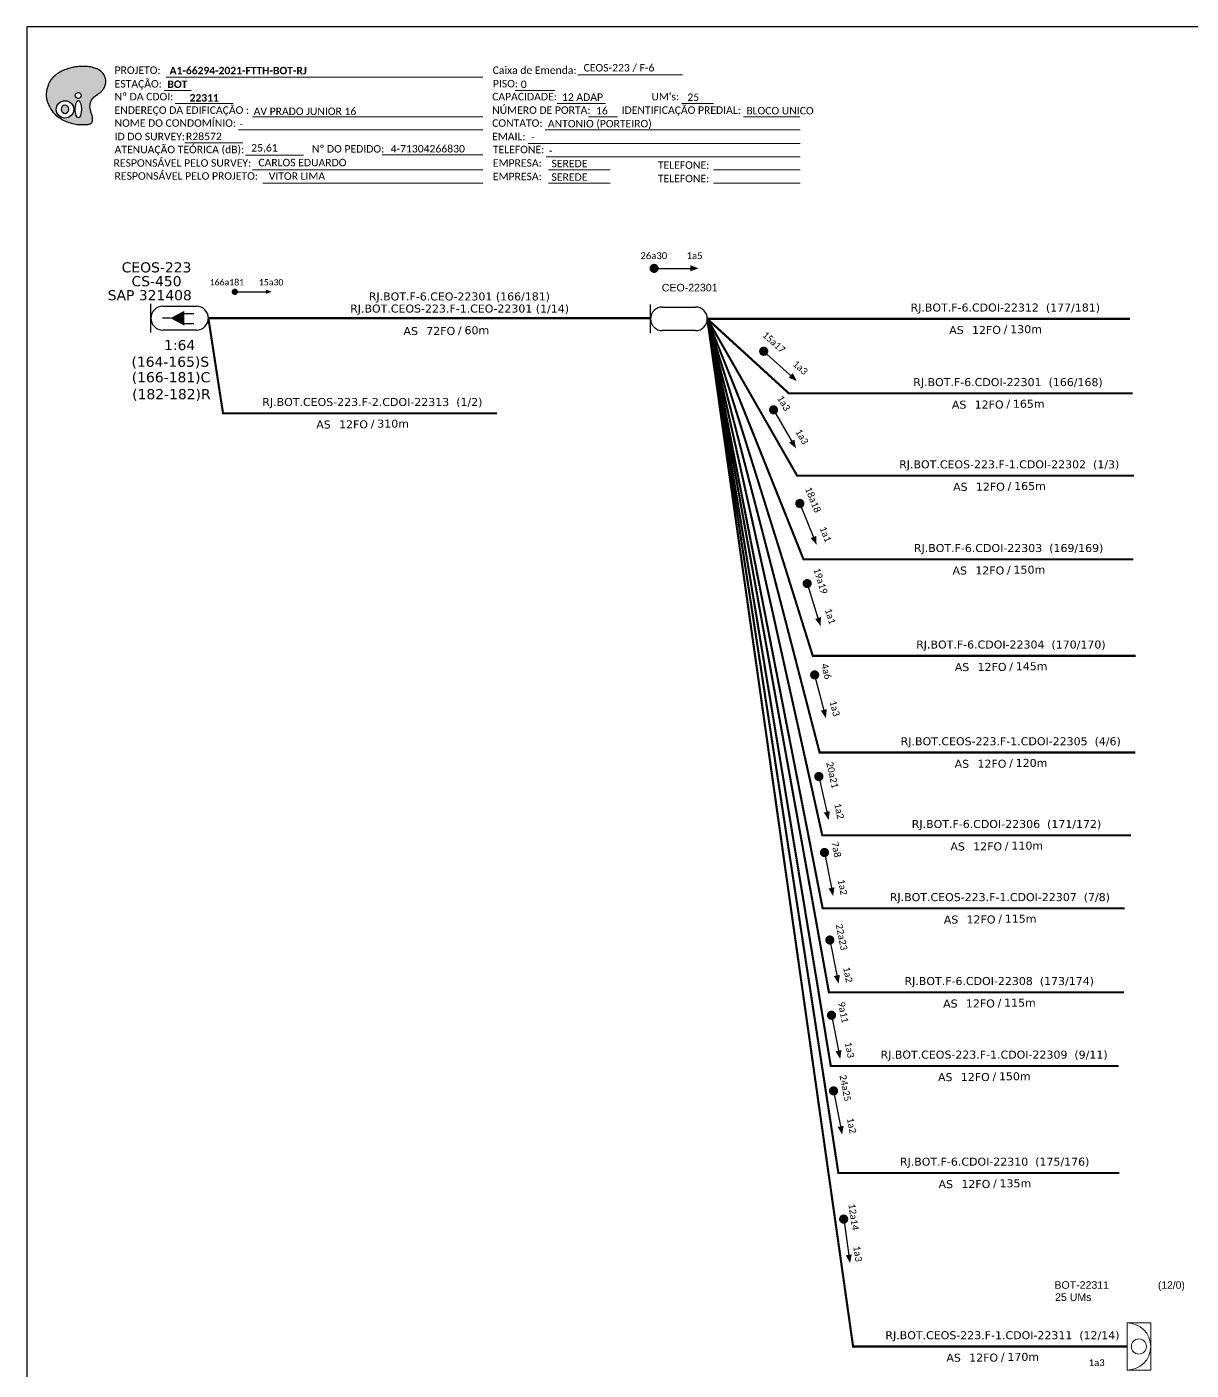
# Model space of a CAD drawing. Extents: x -89 to 749, y 705 to 1299.
# Drawn here: x -89.3 to 190.2, y 976.5 to 1299 of the extents above; entities that cross this region are included whole.
import ezdxf
from ezdxf.enums import TextEntityAlignment as Align

# ---------------------------------------------------------------- set-up
doc = ezdxf.new("R2010")
doc.units = 0
for name, color, linetype, lineweight in [("20.0-LEGENDA DOS CDO'S", 1, 'Continuous', 0), ('20.1-CDO_INTERIOR', 1, 'Continuous', 0), ('20.2-CDO_POSTE', 1, 'Continuous', 5), ('40.1-ETIQUETAS', 1, 'Continuous', 20)]:
    doc.layers.add(name, color=color, linetype=linetype, lineweight=lineweight)
for name, color, linetype in [('20.4-CEOS', 1, 'Continuous'), ('CAP a instalar', 1, 'Continuous'), ('CD a instalar', 1, 'Continuous'), ('SETA', 7, 'Continuous')]:
    doc.layers.add(name, color=color, linetype=linetype)
doc.styles.add('ARIAL', font='arial.ttf')
doc.styles.add('siredit', font='verdana.ttf')
doc.styles.get("Standard").update_dxf_attribs({"font": 'arial.ttf'})
doc.styles.add('WMF-Calibri0', font='calibri.ttf')
doc.styles.add('WMF-Calibri1', font='calibrib.ttf')
doc.linetypes.add('FENCELINE1', pattern='A,0.25,-0.1,[133,ltypeshp.shx,S=0.1,R=0,X=-0.1,Y=0],-0.1,1', length=1.45)

# ---------------------------------------------------------------- blocks, each defined once
blk = doc.blocks.new('OI')
h = blk.add_hatch(color=40)
edge = h.paths.add_edge_path()
edge.add_spline(control_points=[(4.35, -0.67), (3.92, -0.99), (3.26, -1.5), (2.81, -2.59), (2.9, -3.5), (3.06, -4.27), (3.31, -4.85), (3.37, -5.39), (3.4, -5.88), (3.2, -6.4), (2.54, -6.61), (1.65, -6.63), (0.55, -6.67), (-0.56, -6.42), (-1.61, -6.14), (-2.77, -5.61), (-3.92, -4.77), (-4.89, -3.7), (-5.34, -2.65), (-5.6, -1.94), (-5.85, -0.96), (-5.71, 0.47), (-5.1, 2.02), (-4.14, 3.02), (-3.3, 3.61), (-2.37, 4.16), (-1.36, 4.44), (-0.56, 4.7), (0.79, 4.85), (2.24, 4.97), (3.79, 4.57), (4.67, 4.21), (5.44, 3.65), (5.76, 2.99), (6.03, 2.21), (6.01, 1.46), (5.72, 0.64), (5.31, 0.08), (4.88, -0.38), (4.51, -0.55), (4.35, -0.67)], knot_values=[0, 0, 0, 0, 1.60434, 2.417191, 3.427595, 4.282808, 4.776746, 5.304182, 5.888771, 6.258406, 6.858137, 7.79129, 8.986195, 10.124242, 11.187857, 12.242908, 13.953784, 15.414161, 16.515391, 17.349188, 17.675853, 19.552021, 21.515531, 22.568638, 23.63245, 24.621084, 25.782718, 26.745347, 27.142653, 29.870543, 31.004649, 31.921532, 32.709589, 33.801391, 34.042471, 35.192333, 35.971461, 36.628871, 37.254359, 37.836911, 37.836911, 37.836911, 37.836911], degree=3, periodic=0)
h.paths.add_polyline_path([(1.13, -0.87, -1), (-0.04, -0.87, -1)], flags=16)
edge = h.paths.add_edge_path(flags=16)
edge.add_ellipse((0.56, -3.59), major_axis=(-0.02, 1.71), ratio=0.361305, start_angle=0, end_angle=360)
h.paths.add_polyline_path([(-0.36, -3.62, -1), (-3.8, -3.62, -1)], flags=16)
edge = h.paths.add_edge_path(flags=0)
edge.add_ellipse((-2.08, -3.62), major_axis=(0, 0.885), ratio=0.758294, start_angle=0, end_angle=360)
at = {"color": 40}
for centre, radius in [((-2.08, -3.62), 1.72), ((0.54, -0.87), 0.587)]:
    blk.add_circle(centre, radius, dxfattribs=at)
blk.add_ellipse((0.56, -3.59), major_axis=(-0.02, 1.71), ratio=0.361305, dxfattribs=at)
blk.add_ellipse((-2.08, -3.62), major_axis=(0, 0.885), ratio=0.758294, start_param=-3.141592653589792, end_param=3.141592653589792, dxfattribs=at)
at = {"color": 40, "start_tangent": (-0.800898, -0.598801), "end_tangent": (-0.800898, -0.598801)}
blk.add_spline([(4.35, -0.67), (3.2, -1.78), (2.9, -2.54), (2.92, -3.55), (3.12, -4.38), (3.28, -4.85), (3.37, -5.37), (3.35, -5.95), (3.2, -6.29), (2.66, -6.55), (1.73, -6.63), (0.54, -6.62), (-0.58, -6.41), (-1.6, -6.11), (-2.56, -5.67), (-3.95, -4.67), (-4.89, -3.56), (-5.37, -2.56), (-5.64, -1.78), (-5.72, -1.46), (-5.63, 0.42), (-4.84, 2.22), (-4.13, 2.99), (-3.27, 3.62), (-2.4, 4.09), (-1.3, 4.47), (-0.37, 4.72), (0.02, 4.77), (2.75, 4.8), (3.85, 4.53), (4.69, 4.16), (5.31, 3.68), (5.85, 2.73), (5.93, 2.5), (5.94, 1.35), (5.67, 0.62), (5.29, 0.08), (4.84, -0.36), (4.35, -0.67)], degree=3, dxfattribs=at)
blk = doc.blocks.new('CARIMBO')
at = {"color": 7, "lineweight": 0}
for points in [[(35.66, -16.79), (111.64, -16.79)], [(134.48, -16.3), (159.61, -16.3)], [(35.15, -20.06), (41.7, -20.06)], [(119.43, -20.02), (128.92, -20.02)], [(37.81, -23.14), (51.75, -23.14)], [(129.48, -23.14), (141.1, -23.14)], [(159.42, -23.14), (167.09, -23.14)], [(56.38, -26.37), (111.64, -26.37)], [(137.07, -26.37), (144.01, -26.37)], [(174.24, -26.37), (187.8, -26.37)], [(52.97, -29.48), (111.64, -29.48)], [(126.6, -29.48), (187.83, -29.48)], [(40.13, -32.55), (54.07, -32.55)], [(122.56, -32.72), (187.83, -32.72)], [(54.67, -35.52), (68.61, -35.52)], [(126.84, -35.96), (187.83, -35.96)], [(56.38, -39.07), (111.64, -39.07)], [(127.45, -39.07), (142.25, -39.07)], [(167.06, -39.07), (187.83, -39.07)], [(58.87, -42.31), (111.64, -42.31)], [(127.45, -42.31), (142.25, -42.31)], [(167.06, -42.31), (187.83, -42.31)]]:
    blk.add_lwpolyline(points, dxfattribs=at)
at = {"color": 7, "xscale": 1.213923925163967, "yscale": 1.213923925163967, "zscale": 1.213923925163967, "rotation": 0.1532896023949059}
blk.add_blockref('OI', (13.86, -20.16), dxfattribs=at)
at = {"color": 7, "lineweight": 0, "style": 'WMF-Calibri0'}
for s, height, p in [('PROJETO:', 1.793, (23.26, -16.04)), ('Caixa de Emenda:', 1.7927, (114.02, -16.04)), ('ESTAÇÃO:', 1.793, (23.26, -19.32)), ('PISO:', 1.793, (114.09, -19.28)), ('Nº DA CDOI:', 1.7927, (23.26, -22.39)), ('CAPACIDADE:', 1.7927, (113.91, -22.39)), ("UM's:", 1.793, (152.15, -22.39)), ('ENDEREÇO DA EDIFICAÇÃO :', 1.7927, (23.26, -25.63)), ('NÚMERO DE PORTA:', 1.7927, (113.91, -25.63)), ('IDENTIFICAÇÃO PREDIAL:', 1.7927, (144.99, -25.63)), ('NOME DO CONDOMÍNIO:', 1.7927, (23.26, -28.74)), ('CONTATO:', 1.793, (113.91, -28.74)), ('ID DO SURVEY:', 1.7927, (23.26, -31.97)), ('EMAIL:', 1.793, (113.91, -31.97)), ('ATENUAÇÃO TEÓRICA (dB):', 1.7927, (23.26, -35.09)), ('TELEFONE:', 1.793, (114.09, -35.09)), ('RESPONSÁVEL PELO SURVEY:', 1.7927, (23.02, -38.32)), ('EMPRESA:', 1.793, (114.09, -38.32)), ('TELEFONE:', 1.793, (153.7, -38.83)), ('RESPONSÁVEL PELO PROJETO:', 1.7927, (23.26, -41.44)), ('EMPRESA:', 1.793, (114.09, -41.56)), ('TELEFONE:', 1.793, (153.7, -42.06))]:
    blk.add_text(s, height=height, dxfattribs=at).set_placement(p)
at = {"color": 7, "lineweight": 0, "flags": 8}
for tag, p, style in [('PROJ', (36.46, -16.13), 'WMF-Calibri1'), ('CEOS-XX', (135.87, -15.46), 'WMF-Calibri0'), ('EST', (35.94, -19.41), 'WMF-Calibri1'), ('PISO_PTR', (120.78, -19.42), 'WMF-Calibri0'), ('CAPAC.', (130.66, -22.52), 'WMF-Calibri0'), ("UC'S", (160.78, -22.54), 'WMF-Calibri0'), ('LOGRADOURO', (56.65, -25.91), 'WMF-Calibri0'), ('N°', (138.85, -25.77), 'WMF-Calibri0'), ('N°PREDIO', (174.94, -25.77), 'WMF-Calibri0'), ('NOME_DO_COND.', (53.23, -29.02), 'WMF-Calibri0'), ('NOME_DO_CONTATO', (127.3, -28.89), 'WMF-Calibri0'), ('_ID_', (40.39, -31.94), 'WMF-Calibri0'), ('EMAIL', (123.26, -32.12), 'WMF-Calibri0'), ('O_POTEN', (56.06, -34.68), 'WMF-Calibri0'), ('TELEFONE', (127.55, -35.36), 'WMF-Calibri0'), ('RES_SURVEY', (57.78, -38.23), 'WMF-Calibri0'), ('EMP_RESP_SURVEY', (128.16, -38.47), 'WMF-Calibri0'), ('CONT_RESP_SURVEY', (167.76, -38.47), 'WMF-Calibri0'), ('RES_PROJ', (60.27, -41.47), 'WMF-Calibri0'), ('EMP_RESP_PROJ', (128.16, -41.71), 'WMF-Calibri0'), ('CONT_RESP_PROJ', (167.76, -41.71), 'WMF-Calibri0')]:
    blk.add_attdef(tag, p, '', height=1.79, dxfattribs=dict(at, style=style))
at = {"color": 7, "lineweight": 0, "style": 'WMF-Calibri1', "flags": 8}
blk.add_attdef("N° CDO'S", text='', height=1.79, dxfattribs=at).set_placement((44.78, -22.68), align=Align.CENTER)
blk = doc.blocks.new('ETIQUETA_RS5F')
at = {"layer": '40.1-ETIQUETAS', "color": 0, "style": 'siredit'}
blk.add_text('/', height=1.5, dxfattribs=at).set_placement((1.58, -1.95), align=Align.MIDDLE_RIGHT)
for tag, p in [('ETIQUETA_R_SECUNDARIA', (1.21, 2.1)), ('ETIQUETA_R_PRIMARIA', (1.21, 4.1)), ('F_ATIVAS/F_MORTAS', (1.14, -4.24))]:
    blk.add_attdef(tag, text='', height=1.5, dxfattribs=at).set_placement(p, align=Align.MIDDLE_CENTER)
for tag, p in [('TIPO_CABO', (-6.58, -2.12)), ('CAP_CABO', (0.4, -2.09))]:
    blk.add_attdef(tag, text='', height=1.5, dxfattribs=at).set_placement(p, align=Align.MIDDLE_RIGHT)
blk.add_attdef('METROS', text='', height=1.5, dxfattribs=at).set_placement((2.14, -1.95), align=Align.MIDDLE_LEFT)
for tag, p in [('FUSÃO_1', (0.85, -8.39)), ('FUSÃO_2', (0.85, -10.6)), ('FUSÃO_3', (0.85, -12.93)), ('FUSÃO_4', (0.85, -15.14)), ('FUSÃO_5', (0.85, -17.16))]:
    blk.add_attdef(tag, text='', height=1.5, dxfattribs=at).set_placement(p, align=Align.CENTER)
blk = doc.blocks.new('CEOS_RP_CT_DRT')
at = {"layer": '20.4-CEOS', "color": 0}
for p, q in [((-4.54, 1.19), (-1.19, 1.19)), ((-1.19, -1.19), (-4.54, -1.19))]:
    blk.add_line(p, q, dxfattribs=at)
for points in [[(-5.73, -1.43), (-5.73, 1.44)], [(-3.79, 0), (-4.59, 0)], [(-2.47, 0.48), (-1.45, 0.48)], [(-2.47, -0.52), (-1.45, -0.52)]]:
    blk.add_lwpolyline(points, dxfattribs=at)
blk.add_lwpolyline([(-3.79, 0, 0, 1.47, 0), (-2.41, 0, 1.47, 1.47, 0)], format="xyseb", dxfattribs=at)
for centre, start, end in [((-4.54, 0), 90, 270), ((-1.19, 0), 270, 90)]:
    blk.add_arc(centre, 1.19, start, end, dxfattribs=at)
at = {"layer": '20.4-CEOS', "color": 7, "style": 'siredit'}
for tag, p in [('Nº_DA_CEOS', (-2.86, 5.6)), ('LOCAL', (-2.86, 4.24)), ('SAP', (-2.86, 2.78)), ('RACIO_SPLITAGEM', (-2.86, -1.88)), ('FIBRAS_SPLITTER', (-2.86, -3.58)), ('FIBRAS_TOP_C', (-2.86, -5.08)), ('RESERVA_FINAIS', (-2.86, -6.39))]:
    blk.add_attdef(tag, text='', height=1.01, dxfattribs=at).set_placement(p, align=Align.TOP_CENTER)
blk = doc.blocks.new('CDOE-TEXTO PADRÃO')
at = {"layer": "20.0-LEGENDA DOS CDO'S", "color": 0, "style": 'ARIAL'}
for tag, p in [('CDO_N', (0.49, 7.39)), ('CORDOALHA', (0.5, 4.33)), ('SAP', (0.51, 1.67)), ('SPLITER_1', (0.59, -0.91)), ('SPLITER_2', (0.6, -3.55)), ('(XX-XX_F)S', (0.54, -8.29)), ('(XX-XX_L)S', (0.55, -10.83)), ('UMS', (0.55, -13.15))]:
    blk.add_attdef(tag, p, '', height=1.7, rotation=0.118, dxfattribs=at)
blk.add_attdef('FIBRAS_UTILIZADAS', text='', height=1.7, rotation=0.118, dxfattribs=at).set_placement((19.77, 7.43), align=Align.CENTER)
blk = doc.blocks.new('CDOI_INT')
at = {"layer": '20.1-CDO_INTERIOR', "color": 0, "lineweight": 18}
blk.add_lwpolyline([(4.25, -4.25), (4.25, 4.25), (0, 4.25), (0, -4.25)], close=True, dxfattribs=at)
blk.add_circle((2.12, 0), 1.36, dxfattribs=at)
blk.add_arc((0, 0), 4.25, 270, 90, dxfattribs=at)
at = {"layer": "20.0-LEGENDA DOS CDO'S", "color": 0, "style": 'ARIAL'}
for tag, p in [('CDO_N', (-0.08, 10.38)), ('SPLITER_1', (21.18, 10.38)), ('SPLITER_2', (21.19, 8.68)), ('SAP', (-0.08, 6.23)), ('SURVEY', (-0.08, 8.2)), ('1:XX', (5.94, -2.22)), ('UMS', (5.94, -4.24))]:
    blk.add_attdef(tag, p, '', height=1.36, dxfattribs=at)
blk.add_attdef('FIBRAS_UTILIZADAS', text='', height=1.36, dxfattribs=at).set_placement((15.34, 10.38), align=Align.CENTER)
blk = doc.blocks.new('CEO')
at = {"layer": '20.4-CEOS', "color": 0}
for p, q in [((33949.46, 58973.81), (33949.46, 58980.64)), ((33952.29, 58980.06), (33960.24, 58980.06)), ((33960.24, 58974.39), (33952.29, 58974.39))]:
    blk.add_line(p, q, dxfattribs=at)
for centre, start, end in [((33952.29, 58977.22), 90, 270), ((33960.24, 58977.22), 270, 90)]:
    blk.add_arc(centre, 2.83, start, end, dxfattribs=at)
at = {"layer": '20.4-CEOS', "color": 7, "style": 'siredit'}
for tag, p in [('Nº_DA_CEOS', (33956.27, 58990.52)), ('LOCAL', (33956.27, 58987.31)), ('SAP', (33956.27, 58983.82)), ('RACIO_SPLITAGEM', (33956.27, 58972.74)), ('FIBRAS_SPLITTER', (33956.27, 58968.71)), ('FIBRAS_TOP_C', (33956.27, 58965.14)), ('RESERVA_FINAIS', (33956.27, 58962.02))]:
    blk.add_attdef(tag, text='', height=2.4, dxfattribs=at).set_placement(p, align=Align.TOP_CENTER)

msp = doc.modelspace()

# ---------------------------------------------------------------- linework, layer by layer
msp.add_lwpolyline([(-89.32, 705.02), (749.25, 705.02), (749.25, 1299.02), (-89.32, 1299.02), (-89.32, 705.02)])
at = {"color": 7, "lineweight": 0}
msp.add_lwpolyline([(-4.01, 1268.26), (20.14, 1268.26)], dxfattribs=at)
at = {"const_width": 1.1}
for points in [[(60.74, 1241.04, 1), (61.83, 1241.04, 1)], [(87.18, 1221.49, 1), (88, 1220.76, 1)], [(89.69, 1207.55, 1), (90.24, 1206.6, 1)], [(96.07, 1185.1, 1), (96.48, 1184.08, 1)], [(97.87, 1165.89, 1), (98.2, 1164.85, 1)], [(99.69, 1143.97, 1), (99.97, 1142.9, 1)], [(100.71, 1119.57, 1), (100.95, 1118.5, 1)], [(102.08, 1101.34, 1), (102.29, 1100.26, 1)], [(103.37, 1080.33, 1), (103.58, 1079.25, 1)], [(103.77, 1062.26, 1), (103.98, 1061.18, 1)], [(104.26, 1044.1, 1), (104.47, 1043.02, 1)], [(106.72, 1013.33, 1), (106.87, 1012.24, 1)]]:
    msp.add_lwpolyline(points, format="xyb", close=True, dxfattribs=at)
at = {"color": 7, "const_width": 0.754}
msp.add_lwpolyline([(-39.77, 1235.42, 1), (-39.01, 1235.42, 1)], format="xyb", close=True, dxfattribs=at)
at = {"layer": 'CAP a instalar', "color": 7, "linetype": 'FENCELINE1', "ltscale": 5, "const_width": 0.513}
for points in [[(-45.74, 1229.1), (60.43, 1229.1)], [(175.53, 1228.92), (74.05, 1228.92)], [(176.18, 1211.02), (93.65, 1211.02), (74.05, 1228.92)], [(176.33, 1171.19), (97.15, 1171.19), (74.05, 1228.92)], [(176.87, 1148.02), (99.37, 1148.02), (74.05, 1228.92)], [(175.82, 1104.93), (101.66, 1104.93), (74.05, 1228.92)], [(174.07, 1067.22), (103.26, 1067.22), (74.05, 1228.92)], [(172.98, 1023.86), (105.52, 1023.86), (74.05, 1228.92)]]:
    msp.add_lwpolyline(points, dxfattribs=at)
at = {"layer": 'CD a instalar', "color": 8, "linetype": 'FENCELINE1', "ltscale": 5, "const_width": 0.513}
for points in [[(23.57, 1206.25), (-42.22, 1206.25), (-45.74, 1229.1)], [(176.47, 1191.28), (95.61, 1191.28), (74.05, 1228.92)], [(176.85, 1124.79), (101.02, 1124.79), (74.05, 1228.92)], [(174.23, 1087.38), (101.75, 1087.38), (74.05, 1228.92)], [(172.84, 1049.56), (103.7, 1049.56), (74.05, 1228.92)]]:
    msp.add_lwpolyline(points, dxfattribs=at)
at = {"layer": 'CD a instalar', "color": 1, "linetype": 'FENCELINE1', "ltscale": 5, "const_width": 0.513}
msp.add_lwpolyline([(174.85, 982.19), (109.06, 982.19), (74.05, 1228.92)], dxfattribs=at)
at = {"layer": 'SETA'}
for points in [[(61.29, 1241.04), (70.73, 1241.04)], [(87.59, 1221.12), (94.62, 1214.82)], [(89.96, 1207.08), (94.71, 1198.91)], [(96.28, 1184.59), (99.81, 1175.84)], [(98.04, 1165.37), (100.87, 1156.36)], [(99.83, 1143.43), (102.19, 1134.29)], [(100.83, 1119.03), (102.9, 1109.82)], [(102.18, 1100.8), (104.01, 1091.54)], [(103.47, 1079.79), (105.3, 1070.52)], [(103.88, 1061.72), (105.7, 1052.46)], [(104.36, 1043.56), (106.19, 1034.29)], [(106.8, 1012.78), (108.13, 1003.44)]]:
    msp.add_lwpolyline(points, dxfattribs=at)
at = {"layer": 'SETA', "color": 7}
msp.add_lwpolyline([(-39.39, 1235.42), (-31.17, 1235.42)], dxfattribs=at)
at = {"layer": 'SETA'}
for points in [[(69.97, 1241.79), (71.98, 1241.06), (69.97, 1240.33)], [(94.56, 1215.89), (95.57, 1214), (93.58, 1214.79)], [(94.97, 1199.95), (95.35, 1197.84), (93.7, 1199.21)], [(100.22, 1176.82), (100.29, 1174.68), (98.86, 1176.27)], [(101.35, 1157.31), (101.25, 1155.17), (99.95, 1156.87)], [(102.73, 1135.22), (102.52, 1133.08), (101.31, 1134.85)], [(103.46, 1110.72), (103.19, 1108.6), (102.03, 1110.4)], [(104.59, 1092.43), (104.26, 1090.31), (103.16, 1092.15)], [(105.88, 1071.41), (105.56, 1069.3), (104.45, 1071.13)], [(106.29, 1053.35), (105.96, 1051.23), (104.85, 1053.06)], [(106.77, 1035.18), (106.45, 1033.07), (105.34, 1034.9)], [(108.76, 1004.29), (108.32, 1002.2), (107.31, 1004.08)]]:
    msp.add_solid(points, dxfattribs=at)
at = {"layer": 'SETA', "color": 7}
msp.add_solid([(-31.89, 1235.92), (-30.51, 1235.43), (-31.88, 1234.92)], dxfattribs=at)

# ---------------------------------------------------------------- block references
ref = msp.add_blockref('CARIMBO', (-91.51, 1303.77))
ref.add_attrib('PROJ', 'A1-66294-2021-FTTH-BOT-RJ', (-55.05, 1287.63), dxfattribs={"color": 7, "lineweight": 0, "height": 1.7927, "style": 'WMF-Calibri1'})
ref.add_attrib('EST', 'BOT', (-55.57, 1284.35), dxfattribs={"color": 7, "lineweight": 0, "height": 1.793, "style": 'WMF-Calibri1'})
ref.add_attrib("N° CDO'S", '22311', dxfattribs={"color": 7, "lineweight": 0, "height": 1.793, "style": 'WMF-Calibri1'}).set_placement((-46.73, 1281.09), align=Align.CENTER)
ref.add_attrib('LOGRADOURO', 'AV PRADO JUNIOR 16', (-34.86, 1277.86), dxfattribs={"color": 7, "lineweight": 0, "height": 1.7927, "style": 'WMF-Calibri0'})
ref.add_attrib('NOME_DO_COND.', '-', (-38.28, 1274.74), dxfattribs={"color": 7, "lineweight": 0, "height": 1.79, "style": 'WMF-Calibri0'})
ref.add_attrib('_ID_', 'R28572', (-51.11, 1271.83), dxfattribs={"color": 7, "lineweight": 0, "height": 1.793, "style": 'WMF-Calibri0'})
ref.add_attrib('O_POTEN', '25,61', (-35.45, 1269.09), dxfattribs={"color": 7, "lineweight": 0, "height": 1.793, "style": 'WMF-Calibri0'})
ref.add_attrib('RES_SURVEY', 'CARLOS EDUARDO', (-33.73, 1265.54), dxfattribs={"color": 7, "lineweight": 0, "height": 1.7927, "style": 'WMF-Calibri0'})
ref.add_attrib('RES_PROJ', 'VITOR LIMA', (-31.24, 1262.3), dxfattribs={"color": 7, "lineweight": 0, "height": 1.793, "style": 'WMF-Calibri0'})
ref.add_attrib('CEOS-XX', 'CEOS-223 / F-6', (44.36, 1288.31), dxfattribs={"color": 7, "lineweight": 0, "height": 1.7927, "style": 'WMF-Calibri0'})
ref.add_attrib('CAPAC.', '12 ADAP', (39.15, 1281.25), dxfattribs={"color": 7, "lineweight": 0, "height": 1.793, "style": 'WMF-Calibri0'})
ref.add_attrib("UC'S", '25', (69.27, 1281.23), dxfattribs={"color": 7, "lineweight": 0, "height": 1.793, "style": 'WMF-Calibri0'})
ref.add_attrib('PISO_PTR', '0', (29.28, 1284.34), dxfattribs={"color": 7, "lineweight": 0, "height": 1.79, "style": 'WMF-Calibri0'})
ref.add_attrib('N°', '16', (47.34, 1278), dxfattribs={"color": 7, "lineweight": 0, "height": 1.793, "style": 'WMF-Calibri0'})
ref.add_attrib('N°PREDIO', 'BLOCO UNICO', (83.43, 1278), dxfattribs={"color": 7, "lineweight": 0, "height": 1.7927, "style": 'WMF-Calibri0'})
ref.add_attrib('NOME_DO_CONTATO', 'ANTONIO (PORTEIRO)', (35.79, 1274.88), dxfattribs={"color": 7, "lineweight": 0, "height": 1.7927, "style": 'WMF-Calibri0'})
ref.add_attrib('EMAIL', '-', (31.75, 1271.65), dxfattribs={"color": 7, "lineweight": 0, "height": 1.79, "style": 'WMF-Calibri0'})
ref.add_attrib('TELEFONE', '-', (36.04, 1268.41), dxfattribs={"color": 7, "lineweight": 0, "height": 1.79, "style": 'WMF-Calibri0'})
ref.add_attrib('EMP_RESP_SURVEY', 'SEREDE', (36.65, 1265.3), dxfattribs={"color": 7, "lineweight": 0, "height": 1.793, "style": 'WMF-Calibri0'})
ref.add_attrib('EMP_RESP_PROJ', 'SEREDE', (36.65, 1262.06), dxfattribs={"color": 7, "lineweight": 0, "height": 1.793, "style": 'WMF-Calibri0'})
at = {"color": 5}
msp.add_blockref('CEO', (-33889.02, -57748.3), dxfattribs=at)
at = {"layer": '20.2-CDO_POSTE', "color": 5}
ref = msp.add_blockref('CDOE-TEXTO PADRÃO', (63.02, 1230.15), dxfattribs=dict(at, xscale=1.067418450900318, yscale=1.067418450900318, zscale=1.067418450900318))
ref.add_attrib('CDO_N', 'CEO-22301', (63.14, 1235.5), dxfattribs={"layer": "20.0-LEGENDA DOS CDO'S", "color": 0, "height": 1.814, "rotation": 0.118, "style": 'ARIAL'})
at = {"layer": '40.1-ETIQUETAS', "color": 7}
ref = msp.add_blockref('ETIQUETA_RS5F', (13.06, 1228.7), dxfattribs=dict(at, xscale=1.280902120836367, yscale=1.280902120836367, zscale=1.280902120836367))
ref.add_attrib('ETIQUETA_R_PRIMARIA', 'RJ.BOT.F-6.CEO-22301 (166/181)', dxfattribs={"color": 0, "height": 1.9214, "style": 'siredit'}).set_placement((14.53, 1234.3), align=Align.MIDDLE_CENTER)
ref.add_attrib('ETIQUETA_R_SECUNDARIA', 'RJ.BOT.CEOS-223.F-1.CEO-22301 (1/14)', dxfattribs={"color": 0, "height": 1.9214, "style": 'siredit'}).set_placement((14.57, 1231.39), align=Align.MIDDLE_CENTER)
ref.add_attrib('TIPO_CABO', 'AS', dxfattribs={"color": 0, "height": 1.921, "style": 'siredit'}).set_placement((4.58, 1225.99), align=Align.MIDDLE_RIGHT)
ref.add_attrib('CAP_CABO', '72FO', dxfattribs={"color": 0, "height": 1.921, "style": 'siredit'}).set_placement((13.53, 1226.02), align=Align.MIDDLE_RIGHT)
ref.add_attrib('METROS', '60m', dxfattribs={"color": 0, "height": 1.921, "style": 'siredit'}).set_placement((15.76, 1226.19), align=Align.MIDDLE_LEFT)
at = {"layer": 'CAP a instalar', "color": 7, "linetype": 'FENCELINE1', "ltscale": 7}
ref = msp.add_blockref('CEOS_RP_CT_DRT', (-45.74, 1229.08), dxfattribs=dict(at, xscale=2.406057815150088, yscale=2.406057815150088, zscale=2.406057815150088))
ref.add_attrib('Nº_DA_CEOS', 'CEOS-223', dxfattribs={"layer": '20.4-CEOS', "color": 7, "height": 2.429, "style": 'siredit'}).set_placement((-58.18, 1242.5), align=Align.TOP_CENTER)
ref.add_attrib('LOCAL', 'CS-450', dxfattribs={"layer": '20.4-CEOS', "color": 7, "height": 2.429, "style": 'siredit'}).set_placement((-58.18, 1239.18), align=Align.TOP_CENTER)
ref.add_attrib('SAP', '  SAP 321408', dxfattribs={"layer": '20.4-CEOS', "color": 7, "height": 2.4293, "style": 'siredit'}).set_placement((-60.87, 1235.82), align=Align.TOP_CENTER)
ref.add_attrib('RACIO_SPLITAGEM', '1:64', dxfattribs={"layer": '20.4-CEOS', "color": 7, "height": 2.429, "style": 'siredit'}).set_placement((-52.63, 1223.84), align=Align.TOP_CENTER)
ref.add_attrib('FIBRAS_SPLITTER', '(164-165)S', dxfattribs={"layer": '20.4-CEOS', "color": 7, "height": 2.429, "style": 'siredit'}).set_placement((-54.88, 1219.84), align=Align.TOP_CENTER)
ref.add_attrib('FIBRAS_TOP_C', '(166-181)C', dxfattribs={"layer": '20.4-CEOS', "color": 7, "height": 2.429, "style": 'siredit'}).set_placement((-54.71, 1216.12), align=Align.TOP_CENTER)
ref.add_attrib('RESERVA_FINAIS', '(182-182)R', dxfattribs={"layer": '20.4-CEOS', "color": 7, "height": 2.429, "style": 'siredit'}).set_placement((-54.61, 1212.06), align=Align.TOP_CENTER)
at = {"layer": 'CAP a instalar', "color": 7, "linetype": 'FENCELINE1', "ltscale": 5.3}
ref = msp.add_blockref('ETIQUETA_RS5F', (144.08, 1228.94), dxfattribs=dict(at, xscale=1.280902120837365, yscale=1.280902120837365, zscale=1.280902120837365))
ref.add_attrib('ETIQUETA_R_SECUNDARIA', 'RJ.BOT.F-6.CDOI-22312  (177/181)', dxfattribs={"layer": '40.1-ETIQUETAS', "color": 0, "height": 1.9214, "style": 'siredit'}).set_placement((145.6, 1231.64), align=Align.MIDDLE_CENTER)
ref.add_attrib('TIPO_CABO', 'AS', dxfattribs={"layer": '40.1-ETIQUETAS', "color": 0, "height": 1.921, "style": 'siredit'}).set_placement((135.61, 1226.23), align=Align.MIDDLE_RIGHT)
ref.add_attrib('CAP_CABO', '12FO', dxfattribs={"layer": '40.1-ETIQUETAS', "color": 0, "height": 1.921, "style": 'siredit'}).set_placement((144.55, 1226.26), align=Align.MIDDLE_RIGHT)
ref.add_attrib('METROS', '130m', dxfattribs={"layer": '40.1-ETIQUETAS', "color": 0, "height": 1.921, "style": 'siredit'}).set_placement((146.79, 1226.44), align=Align.MIDDLE_LEFT)
ref = msp.add_blockref('ETIQUETA_RS5F', (144.73, 1211.03), dxfattribs=dict(at, xscale=1.280902120837365, yscale=1.280902120837365, zscale=1.280902120837365))
ref.add_attrib('ETIQUETA_R_SECUNDARIA', 'RJ.BOT.F-6.CDOI-22301  (166/168)', dxfattribs={"layer": '40.1-ETIQUETAS', "color": 0, "height": 1.9214, "style": 'siredit'}).set_placement((146.24, 1213.73), align=Align.MIDDLE_CENTER)
ref.add_attrib('TIPO_CABO', 'AS', dxfattribs={"layer": '40.1-ETIQUETAS', "color": 0, "height": 1.921, "style": 'siredit'}).set_placement((136.25, 1208.32), align=Align.MIDDLE_RIGHT)
ref.add_attrib('CAP_CABO', '12FO', dxfattribs={"layer": '40.1-ETIQUETAS', "color": 0, "height": 1.921, "style": 'siredit'}).set_placement((145.2, 1208.35), align=Align.MIDDLE_RIGHT)
ref.add_attrib('METROS', '165m', dxfattribs={"layer": '40.1-ETIQUETAS', "color": 0, "height": 1.921, "style": 'siredit'}).set_placement((147.43, 1208.53), align=Align.MIDDLE_LEFT)
at = {"layer": 'CAP a instalar', "color": 252, "linetype": 'FENCELINE1', "ltscale": 5.3}
ref = msp.add_blockref('ETIQUETA_RS5F', (-7.88, 1206.27), dxfattribs=dict(at, xscale=1.280902120837365, yscale=1.280902120837365, zscale=1.280902120837365))
ref.add_attrib('ETIQUETA_R_SECUNDARIA', 'RJ.BOT.CEOS-223.F-2.CDOI-22313  (1/2)', dxfattribs={"layer": '40.1-ETIQUETAS', "color": 0, "height": 1.9214, "style": 'siredit'}).set_placement((-6.37, 1208.96), align=Align.MIDDLE_CENTER)
ref.add_attrib('TIPO_CABO', 'AS', dxfattribs={"layer": '40.1-ETIQUETAS', "color": 0, "height": 1.921, "style": 'siredit'}).set_placement((-16.36, 1203.56), align=Align.MIDDLE_RIGHT)
ref.add_attrib('CAP_CABO', '12FO', dxfattribs={"layer": '40.1-ETIQUETAS', "color": 0, "height": 1.921, "style": 'siredit'}).set_placement((-7.42, 1203.59), align=Align.MIDDLE_RIGHT)
ref.add_attrib('METROS', '310m', dxfattribs={"layer": '40.1-ETIQUETAS', "color": 0, "height": 1.921, "style": 'siredit'}).set_placement((-5.18, 1203.76), align=Align.MIDDLE_LEFT)
ref = msp.add_blockref('ETIQUETA_RS5F', (145.02, 1191.3), dxfattribs=dict(at, xscale=1.280902120837365, yscale=1.280902120837365, zscale=1.280902120837365))
ref.add_attrib('ETIQUETA_R_SECUNDARIA', 'RJ.BOT.CEOS-223.F-1.CDOI-22302  (1/3)', dxfattribs={"layer": '40.1-ETIQUETAS', "color": 0, "height": 1.9214, "style": 'siredit'}).set_placement((146.54, 1193.99), align=Align.MIDDLE_CENTER)
ref.add_attrib('TIPO_CABO', 'AS', dxfattribs={"layer": '40.1-ETIQUETAS', "color": 0, "height": 1.921, "style": 'siredit'}).set_placement((136.55, 1188.59), align=Align.MIDDLE_RIGHT)
ref.add_attrib('CAP_CABO', '12FO', dxfattribs={"layer": '40.1-ETIQUETAS', "color": 0, "height": 1.921, "style": 'siredit'}).set_placement((145.49, 1188.62), align=Align.MIDDLE_RIGHT)
ref.add_attrib('METROS', '165m', dxfattribs={"layer": '40.1-ETIQUETAS', "color": 0, "height": 1.921, "style": 'siredit'}).set_placement((147.73, 1188.79), align=Align.MIDDLE_LEFT)
at = {"layer": 'CAP a instalar', "color": 7, "linetype": 'FENCELINE1', "ltscale": 5.3}
ref = msp.add_blockref('ETIQUETA_RS5F', (144.88, 1171.21), dxfattribs=dict(at, xscale=1.280902120837365, yscale=1.280902120837365, zscale=1.280902120837365))
ref.add_attrib('ETIQUETA_R_SECUNDARIA', 'RJ.BOT.F-6.CDOI-22303  (169/169)', dxfattribs={"layer": '40.1-ETIQUETAS', "color": 0, "height": 1.9214, "style": 'siredit'}).set_placement((146.4, 1173.9), align=Align.MIDDLE_CENTER)
ref.add_attrib('TIPO_CABO', 'AS', dxfattribs={"layer": '40.1-ETIQUETAS', "color": 0, "height": 1.921, "style": 'siredit'}).set_placement((136.41, 1168.5), align=Align.MIDDLE_RIGHT)
ref.add_attrib('CAP_CABO', '12FO', dxfattribs={"layer": '40.1-ETIQUETAS', "color": 0, "height": 1.921, "style": 'siredit'}).set_placement((145.35, 1168.52), align=Align.MIDDLE_RIGHT)
ref.add_attrib('METROS', '150m', dxfattribs={"layer": '40.1-ETIQUETAS', "color": 0, "height": 1.921, "style": 'siredit'}).set_placement((147.59, 1168.7), align=Align.MIDDLE_LEFT)
ref = msp.add_blockref('ETIQUETA_RS5F', (145.42, 1148.03), dxfattribs=dict(at, xscale=1.280902120837365, yscale=1.280902120837365, zscale=1.280902120837365))
ref.add_attrib('ETIQUETA_R_SECUNDARIA', 'RJ.BOT.F-6.CDOI-22304  (170/170)', dxfattribs={"layer": '40.1-ETIQUETAS', "color": 0, "height": 1.9214, "style": 'siredit'}).set_placement((146.94, 1150.73), align=Align.MIDDLE_CENTER)
ref.add_attrib('TIPO_CABO', 'AS', dxfattribs={"layer": '40.1-ETIQUETAS', "color": 0, "height": 1.921, "style": 'siredit'}).set_placement((136.95, 1145.32), align=Align.MIDDLE_RIGHT)
ref.add_attrib('CAP_CABO', '12FO', dxfattribs={"layer": '40.1-ETIQUETAS', "color": 0, "height": 1.921, "style": 'siredit'}).set_placement((145.89, 1145.35), align=Align.MIDDLE_RIGHT)
ref.add_attrib('METROS', '145m', dxfattribs={"layer": '40.1-ETIQUETAS', "color": 0, "height": 1.921, "style": 'siredit'}).set_placement((148.13, 1145.53), align=Align.MIDDLE_LEFT)
at = {"layer": 'CAP a instalar', "color": 252, "linetype": 'FENCELINE1', "ltscale": 5.3}
ref = msp.add_blockref('ETIQUETA_RS5F', (145.4, 1124.8), dxfattribs=dict(at, xscale=1.280902120837365, yscale=1.280902120837365, zscale=1.280902120837365))
ref.add_attrib('ETIQUETA_R_SECUNDARIA', 'RJ.BOT.CEOS-223.F-1.CDOI-22305  (4/6)', dxfattribs={"layer": '40.1-ETIQUETAS', "color": 0, "height": 1.9214, "style": 'siredit'}).set_placement((146.91, 1127.5), align=Align.MIDDLE_CENTER)
ref.add_attrib('TIPO_CABO', 'AS', dxfattribs={"layer": '40.1-ETIQUETAS', "color": 0, "height": 1.921, "style": 'siredit'}).set_placement((136.92, 1122.09), align=Align.MIDDLE_RIGHT)
ref.add_attrib('CAP_CABO', '12FO', dxfattribs={"layer": '40.1-ETIQUETAS', "color": 0, "height": 1.921, "style": 'siredit'}).set_placement((145.87, 1122.12), align=Align.MIDDLE_RIGHT)
ref.add_attrib('METROS', '120m', dxfattribs={"layer": '40.1-ETIQUETAS', "color": 0, "height": 1.921, "style": 'siredit'}).set_placement((148.1, 1122.3), align=Align.MIDDLE_LEFT)
at = {"layer": 'CAP a instalar', "color": 7, "linetype": 'FENCELINE1', "ltscale": 5.3}
ref = msp.add_blockref('ETIQUETA_RS5F', (144.37, 1104.95), dxfattribs=dict(at, xscale=1.280902120837365, yscale=1.280902120837365, zscale=1.280902120837365))
ref.add_attrib('ETIQUETA_R_SECUNDARIA', 'RJ.BOT.F-6.CDOI-22306  (171/172)', dxfattribs={"layer": '40.1-ETIQUETAS', "color": 0, "height": 1.9214, "style": 'siredit'}).set_placement((145.89, 1107.64), align=Align.MIDDLE_CENTER)
ref.add_attrib('TIPO_CABO', 'AS', dxfattribs={"layer": '40.1-ETIQUETAS', "color": 0, "height": 1.921, "style": 'siredit'}).set_placement((135.9, 1102.24), align=Align.MIDDLE_RIGHT)
ref.add_attrib('CAP_CABO', '12FO', dxfattribs={"layer": '40.1-ETIQUETAS', "color": 0, "height": 1.921, "style": 'siredit'}).set_placement((144.84, 1102.27), align=Align.MIDDLE_RIGHT)
ref.add_attrib('METROS', '110m', dxfattribs={"layer": '40.1-ETIQUETAS', "color": 0, "height": 1.921, "style": 'siredit'}).set_placement((147.08, 1102.45), align=Align.MIDDLE_LEFT)
at = {"layer": 'CAP a instalar', "color": 252, "linetype": 'FENCELINE1', "ltscale": 5.3}
ref = msp.add_blockref('ETIQUETA_RS5F', (142.78, 1087.4), dxfattribs=dict(at, xscale=1.280902120837365, yscale=1.280902120837365, zscale=1.280902120837365))
ref.add_attrib('ETIQUETA_R_SECUNDARIA', 'RJ.BOT.CEOS-223.F-1.CDOI-22307  (7/8)', dxfattribs={"layer": '40.1-ETIQUETAS', "color": 0, "height": 1.9214, "style": 'siredit'}).set_placement((144.3, 1090.09), align=Align.MIDDLE_CENTER)
ref.add_attrib('TIPO_CABO', 'AS', dxfattribs={"layer": '40.1-ETIQUETAS', "color": 0, "height": 1.921, "style": 'siredit'}).set_placement((134.31, 1084.69), align=Align.MIDDLE_RIGHT)
ref.add_attrib('CAP_CABO', '12FO', dxfattribs={"layer": '40.1-ETIQUETAS', "color": 0, "height": 1.921, "style": 'siredit'}).set_placement((143.25, 1084.72), align=Align.MIDDLE_RIGHT)
ref.add_attrib('METROS', '115m', dxfattribs={"layer": '40.1-ETIQUETAS', "color": 0, "height": 1.921, "style": 'siredit'}).set_placement((145.49, 1084.9), align=Align.MIDDLE_LEFT)
at = {"layer": 'CAP a instalar', "color": 7, "linetype": 'FENCELINE1', "ltscale": 5.3}
ref = msp.add_blockref('ETIQUETA_RS5F', (142.62, 1067.24), dxfattribs=dict(at, xscale=1.280902120837365, yscale=1.280902120837365, zscale=1.280902120837365))
ref.add_attrib('ETIQUETA_R_SECUNDARIA', 'RJ.BOT.F-6.CDOI-22308  (173/174)', dxfattribs={"layer": '40.1-ETIQUETAS', "color": 0, "height": 1.9214, "style": 'siredit'}).set_placement((144.14, 1069.94), align=Align.MIDDLE_CENTER)
ref.add_attrib('TIPO_CABO', 'AS', dxfattribs={"layer": '40.1-ETIQUETAS', "color": 0, "height": 1.921, "style": 'siredit'}).set_placement((134.15, 1064.53), align=Align.MIDDLE_RIGHT)
ref.add_attrib('CAP_CABO', '12FO', dxfattribs={"layer": '40.1-ETIQUETAS', "color": 0, "height": 1.921, "style": 'siredit'}).set_placement((143.09, 1064.56), align=Align.MIDDLE_RIGHT)
ref.add_attrib('METROS', '115m', dxfattribs={"layer": '40.1-ETIQUETAS', "color": 0, "height": 1.921, "style": 'siredit'}).set_placement((145.32, 1064.74), align=Align.MIDDLE_LEFT)
at = {"layer": 'CAP a instalar', "color": 252, "linetype": 'FENCELINE1', "ltscale": 5.3}
ref = msp.add_blockref('ETIQUETA_RS5F', (141.39, 1049.58), dxfattribs=dict(at, xscale=1.280902120837365, yscale=1.280902120837365, zscale=1.280902120837365))
ref.add_attrib('ETIQUETA_R_SECUNDARIA', 'RJ.BOT.CEOS-223.F-1.CDOI-22309  (9/11)', dxfattribs={"layer": '40.1-ETIQUETAS', "color": 0, "height": 1.9214, "style": 'siredit'}).set_placement((142.9, 1052.27), align=Align.MIDDLE_CENTER)
ref.add_attrib('TIPO_CABO', 'AS', dxfattribs={"layer": '40.1-ETIQUETAS', "color": 0, "height": 1.921, "style": 'siredit'}).set_placement((132.92, 1046.87), align=Align.MIDDLE_RIGHT)
ref.add_attrib('CAP_CABO', '12FO', dxfattribs={"layer": '40.1-ETIQUETAS', "color": 0, "height": 1.921, "style": 'siredit'}).set_placement((141.86, 1046.89), align=Align.MIDDLE_RIGHT)
ref.add_attrib('METROS', '150m', dxfattribs={"layer": '40.1-ETIQUETAS', "color": 0, "height": 1.921, "style": 'siredit'}).set_placement((144.09, 1047.07), align=Align.MIDDLE_LEFT)
at = {"layer": 'CAP a instalar', "color": 7, "linetype": 'FENCELINE1', "ltscale": 5.3}
ref = msp.add_blockref('ETIQUETA_RS5F', (141.53, 1023.88), dxfattribs=dict(at, xscale=1.280902120837365, yscale=1.280902120837365, zscale=1.280902120837365))
ref.add_attrib('ETIQUETA_R_SECUNDARIA', 'RJ.BOT.F-6.CDOI-22310  (175/176)', dxfattribs={"layer": '40.1-ETIQUETAS', "color": 0, "height": 1.9214, "style": 'siredit'}).set_placement((143.04, 1026.57), align=Align.MIDDLE_CENTER)
ref.add_attrib('TIPO_CABO', 'AS', dxfattribs={"layer": '40.1-ETIQUETAS', "color": 0, "height": 1.921, "style": 'siredit'}).set_placement((133.05, 1021.17), align=Align.MIDDLE_RIGHT)
ref.add_attrib('CAP_CABO', '12FO', dxfattribs={"layer": '40.1-ETIQUETAS', "color": 0, "height": 1.921, "style": 'siredit'}).set_placement((142, 1021.2), align=Align.MIDDLE_RIGHT)
ref.add_attrib('METROS', '135m', dxfattribs={"layer": '40.1-ETIQUETAS', "color": 0, "height": 1.921, "style": 'siredit'}).set_placement((144.23, 1021.37), align=Align.MIDDLE_LEFT)
at = {"layer": 'CAP a instalar', "color": 1, "linetype": 'FENCELINE1', "ltscale": 5.3}
ref = msp.add_blockref('CDOI_INT', (174.85, 982.19), dxfattribs=dict(at, xscale=1.33473017723919, yscale=1.33473017723919, zscale=1.33473017723919))
ref.add_attrib('CDO_N', 'BOT-22311      ', dxfattribs={"layer": "20.0-LEGENDA DOS CDO'S", "color": 0, "height": 1.8156, "style": 'ARIAL'}).set_placement((174.74, 996.05), align=Align.RIGHT)
ref.add_attrib('FIBRAS_UTILIZADAS', '                             (12/0)', dxfattribs={"layer": "20.0-LEGENDA DOS CDO'S", "color": 0, "height": 1.7905, "style": 'ARIAL', "width": 0.986168}).set_placement((188.7, 996.05), align=Align.RIGHT)
ref.add_attrib('SURVEY', '25 UMs            ', dxfattribs={"layer": "20.0-LEGENDA DOS CDO'S", "color": 0, "height": 1.8156, "style": 'ARIAL'}).set_placement((174.75, 993.14), align=Align.RIGHT)
ref = msp.add_blockref('ETIQUETA_RS5F', (143.4, 982.21), dxfattribs=dict(at, xscale=1.280902120837365, yscale=1.280902120837365, zscale=1.280902120837365))
ref.add_attrib('ETIQUETA_R_SECUNDARIA', 'RJ.BOT.CEOS-223.F-1.CDOI-22311  (12/14)', dxfattribs={"layer": '40.1-ETIQUETAS', "color": 0, "height": 1.9214, "style": 'siredit'}).set_placement((144.92, 984.9), align=Align.MIDDLE_CENTER)
ref.add_attrib('TIPO_CABO', 'AS', dxfattribs={"layer": '40.1-ETIQUETAS', "color": 0, "height": 1.921, "style": 'siredit'}).set_placement((134.93, 979.5), align=Align.MIDDLE_RIGHT)
ref.add_attrib('CAP_CABO', '12FO', dxfattribs={"layer": '40.1-ETIQUETAS', "color": 0, "height": 1.921, "style": 'siredit'}).set_placement((143.87, 979.53), align=Align.MIDDLE_RIGHT)
ref.add_attrib('METROS', '170m', dxfattribs={"layer": '40.1-ETIQUETAS', "color": 0, "height": 1.921, "style": 'siredit'}).set_placement((146.11, 979.7), align=Align.MIDDLE_LEFT)

# ---------------------------------------------------------------- texts
at = {"color": 7, "lineweight": 0, "style": 'WMF-Calibri0'}
msp.add_text('Nº DO PEDIDO:', height=1.7927, dxfattribs=at).set_placement((-20.88, 1268.84))
at = {"char_height": 1.6473, "width": 27.8482, "attachment_point": 5}
for s, insert in [('{\\fCalibri|b0|i0|c0|p34;\\C7;26a30}', (61.21, 1244.08)), ('{\\fCalibri|b0|i0|c0|p34;\\C7;1a5}', (71, 1244.08))]:
    msp.add_mtext(s, dxfattribs=dict(at, insert=insert))
at = {"color": 7, "char_height": 1.507, "width": 111.2509, "attachment_point": 5, "rotation": 359.9166}
for s, insert in [('{\\fCalibri|b0|i0|c0|p34;\\C256;166a181}', (-41.29, 1237.69)), ('{\\fCalibri|b0|i0|c0|p34;\\C256;15a30}', (-30.67, 1237.69))]:
    msp.add_mtext(s, dxfattribs=dict(at, insert=insert))
at = {"char_height": 1.6473, "width": 27.8482, "attachment_point": 5}
for s, insert, rotation in [('{\\fCalibri|b0|i0|c0|p34;\\C7;15a17}', (90.03, 1223.31), 318.1469), ('{\\fCalibri|b0|i0|c0|p34;\\C7;1a3}', (96.38, 1217.22), 318.1469), ('{\\fCalibri|b0|i0|c0|p34;\\C7;1a3}', (92.41, 1208.67), 300.1581), ('{\\fCalibri|b0|i0|c0|p34;\\C7;1a3}', (96.78, 1200.62), 300.1581), ('{\\fCalibri|b0|i0|c0|p34;\\C7;18a18}', (99.43, 1185.48), 291.9736), ('{\\fCalibri|b0|i0|c0|p34;\\C7;1a1}', (102.44, 1177.21), 291.9736), ('{\\fCalibri|b0|i0|c0|p34;\\C7;19a19}', (101.25, 1166), 287.4222), ('{\\fCalibri|b0|i0|c0|p34;\\C7;1a1}', (103.59, 1157.52), 287.4222), ('{\\fCalibri|b0|i0|c0|p34;\\C7;4a6}', (102.62, 1144.3), 284.4963), ('{\\fCalibri|b0|i0|c0|p34;\\C7;1a3}', (104.65, 1135.38), 284.4963), ('{\\fCalibri|b0|i0|c0|p34;\\C7;20a21}', (104.09, 1119.39), 282.6327), ('{\\fCalibri|b0|i0|c0|p34;\\C7;1a2}', (105.71, 1110.75), 282.6327), ('{\\fCalibri|b0|i0|c0|p34;\\C7;7a8}', (105.02, 1101.51), 281.1495), ('{\\fCalibri|b0|i0|c0|p34;\\C7;1a2}', (106.53, 1092.48), 281.1495), ('{\\fCalibri|b0|i0|c0|p34;\\C7;22a23}', (106.31, 1080.49), 281.1495), ('{\\fCalibri|b0|i0|c0|p34;\\C7;1a2}', (107.82, 1071.46), 281.1495), ('{\\fCalibri|b0|i0|c0|p34;\\C7;9a11}', (106.71, 1062.43), 281.1495), ('{\\fCalibri|b0|i0|c0|p34;\\C7;1a3}', (108.22, 1053.4), 281.1495), ('{\\fCalibri|b0|i0|c0|p34;\\C7;24a25}', (107.2, 1044.26), 281.1495), ('{\\fCalibri|b0|i0|c0|p34;\\C7;1a2}', (108.71, 1035.23), 281.1495), ('{\\fCalibri|b0|i0|c0|p34;\\C7;12a14}', (109.19, 1013.3), 278.1154), ('{\\fCalibri|b0|i0|c0|p34;\\C7;1a3}', (110.18, 1004.46), 278.1154)]:
    msp.add_mtext(s, dxfattribs=dict(at, insert=insert, rotation=rotation))
at = {"color": 1, "insert": (167.54, 978.3), "char_height": 1.6473, "width": 27.8482, "attachment_point": 5}
msp.add_mtext('{\\fCalibri|b0|i0|c0|p34;\\C7;1a3}', dxfattribs=at)
at = {"color": 7, "lineweight": 0, "style": 'WMF-Calibri0', "flags": 8}
msp.add_attdef('4-71304266830', (-1.97, 1268.87), '', height=1.79, dxfattribs=at)

doc.saveas('drawing.dxf')
